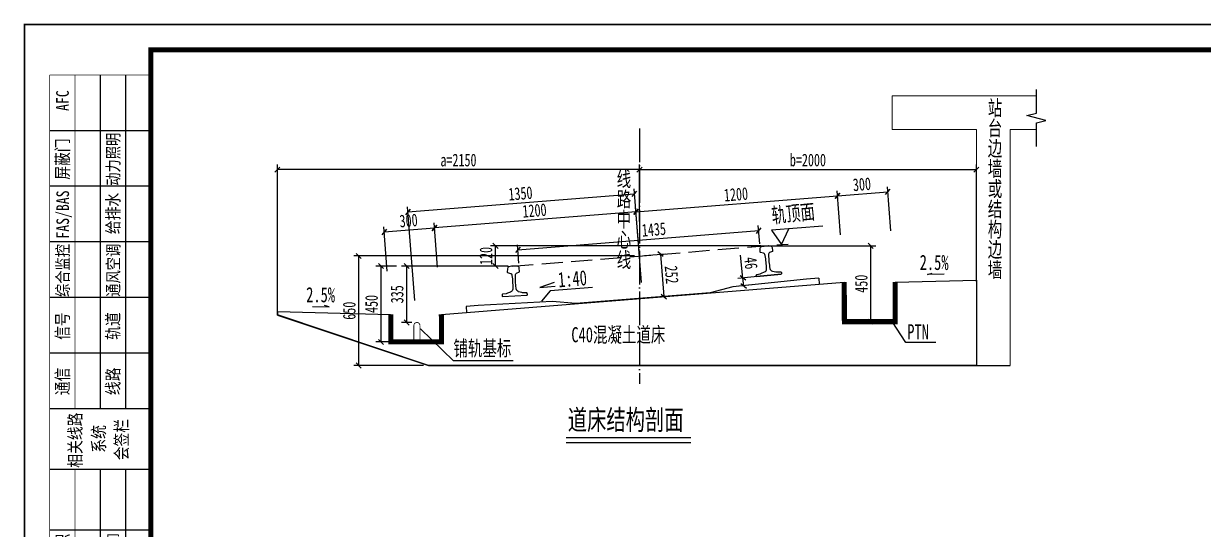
# Model space of a CAD drawing. Header units: millimetres. Extents: x 24114 to 43025, y -6023 to 2897.
# Drawn here: x 24114 to 31119, y -104 to 2897 of the extents above; entities that cross this region are included whole.
import ezdxf
from ezdxf.enums import TextEntityAlignment as Align

# ---------------------------------------------------------------- set-up
doc = ezdxf.new("R2010")
doc.units = ezdxf.units.MM
doc.linetypes.add('DASH', pattern=[0.35, 0.25, -0.1])
doc.linetypes.add('DOTE', pattern=[2.42, 2, -0.2, 0.02, -0.2])
doc.layers.get('Defpoints').update_dxf_attribs({"color": 250})
doc.layers.add('00结构0.18mm淡显直线', color=8, linetype='Continuous', lineweight=0)
for name, color, linetype in [('DOT', 6, 'DOTE'), ('GesoftDrawFrameCountersignBlockLayer', 7, 'Continuous'), ('GesoftDrawFrameCountersignLayer', 7, 'Continuous'), ('GesoftDrawFrameFrameBlockLayer', 7, 'Continuous'), ('GesoftDrawFrameInLineLayer', 85, 'Continuous'), ('GesoftDrawFrameOutLineLayer', 180, 'Continuous'), ('GesoftDrawFrameTitleLayer', 7, 'Continuous'), ('标注', 3, 'Continuous'), ('粗实线', 4, 'Continuous')]:
    doc.layers.add(name, color=color, linetype=linetype)
doc.styles.add('宋体', font='SimSun.ttf', dxfattribs={"width": 0.7})
doc.styles.add('宋体样式', font='SimSun.ttf', dxfattribs={"width": 0.8})
doc.styles.add('宋体样式宽度0.8', font='SimSun.ttf', dxfattribs={"width": 0.8})
doc.styles.add('条形码', font='BC_C39.FBC', dxfattribs={"height": 11})
doc.dimstyles.new('1比30', dxfattribs={"dimscale": 30, "dimtxt": 2.5, "dimasz": 1, "dimexe": 1, "dimexo": 1, "dimtad": 3, "dimdec": 0, "dimzin": 0, "dimdsep": 46, "dimtxsty": '宋体', "dimblk": 'OBLIQUE', "dimcen": 0.09, "dimadec": 0, "dimazin": 0, "dimtfac": 1, "dimtdec": 0, "dimtofl": 0, "dimtmove": 0, "dimatfit": 3, "dimfxl": 0, "dimtolj": 1, "dimtzin": 0, "dimarcsym": 0})

# ---------------------------------------------------------------- blocks, each defined once
blk = doc.blocks.new('杭州4号线二期会签定义_2e1cf7a908f61d0b50dc33cccab90907')
at = {"layer": 'GesoftDrawFrameCountersignLayer', "color": 7}
for p, q in [((0, 271), (-20, 271)), ((0, 260), (-20, 260)), ((0, 249), (-20, 249)), ((0, 238), (-20, 238)), ((0, 227), (-20, 227)), ((0, 216), (-20, 216)), ((0, 204), (-20, 204)), ((0, 192), (-20, 192)), ((0, 180), (-20, 180)), ((0, 168), (-20, 168)), ((0, 156), (-20, 156)), ((0, 144), (-20, 144)), ((0, 132), (-20, 132)), ((0, 120), (-20, 120)), ((0, 108), (-20, 108)), ((0, 96), (-20, 96)), ((0, 84), (-20, 84)), ((0, 72), (-20, 72)), ((0, 60), (-20, 60)), ((0, 48), (-20, 48)), ((0, 36), (-20, 36)), ((0, 24), (-20, 24)), ((0, 12), (-20, 12)), ((0, 0), (-20, 0))]:
    blk.add_line(p, q, dxfattribs=at)
for points in [[(0, 285), (0, 0)], [(-10, 282), (-10, 216)], [(-5, 282), (-5, 216)], [(-10, 204), (-10, 0)], [(-5, 204), (-5, 0)]]:
    blk.add_lwpolyline(points, dxfattribs=at)
at = {"layer": 'GesoftDrawFrameCountersignLayer', "color": 7, "const_width": 0.1}
for points in [[(0, 282), (-20, 282)], [(-20, 282), (-20, 0)], [(-15, 282), (-15, 216)], [(-15, 204), (-15, 0)]]:
    blk.add_lwpolyline(points, dxfattribs=at)
at = {"layer": 'GesoftDrawFrameCountersignLayer', "color": 7, "style": '宋体样式宽度0.8', "width": 0.8}
for s, height, p in [('AFC', 2.5, (-16.23, 274.9)), ('屏蔽门', 2.5, (-16.23, 261.3)), ('动力照明', 2.4, (-6.23, 260.11)), ('FAS/BAS', 2.5, (-16.18, 249.65)), ('给排水', 2.5, (-6.23, 250.53)), ('综合监控', 2.4, (-16.23, 238.11)), ('通风空调', 2.4, (-6.23, 238.15)), ('信号', 2.5, (-16.23, 229.63)), ('轨道', 2.5, (-6.23, 229.63)), ('通信', 2.5, (-16.23, 218.69)), ('线路', 2.5, (-6.23, 218.69)), ('相关线路', 2.5, (-13.71, 204.33)), ('系统', 2.5, (-9.05, 207.31)), ('会签栏', 2.5, (-4.54, 205.81)), ('导向标识', 2.5, (-16.23, 180.42)), ('大里程区间', 2, (-6.48, 180.42)), ('小里程区间', 2, (-6.48, 168.42)), ('装修', 2.5, (-16.23, 171.23)), ('电力监控', 2.5, (-16.23, 156.42)), ('民用通信', 2.5, (-6.23, 156.42)), ('杂散电流', 2.5, (-16.23, 144.42)), ('轨旁', 2.5, (-6.23, 147.23)), ('管线综合', 2.5, (-6.23, 132.42)), ('接触网', 2.5, (-16.23, 133.8)), ('供电系统', 2.5, (-16.23, 120.42)), ('人防', 2.5, (-6.23, 123.23)), ('电扶梯', 2.5, (-6.23, 109.8)), ('轨道', 2.5, (-16.23, 111.23)), ('屏蔽门', 2.5, (-6.23, 97.8)), ('限界', 2.5, (-16.23, 99.23)), ('线路', 2.5, (-16.23, 87.23)), ('AFC', 2.5, (-6.23, 87.9)), ('气灭', 2.5, (-16.23, 75.23)), ('门禁', 2.5, (-6.23, 75.23)), ('动照', 2.5, (-16.23, 63.23)), ('BAS', 2.5, (-6.23, 63.9)), ('给排水', 2.5, (-16.23, 49.8)), ('FAS', 2.5, (-6.23, 51.9)), ('通风空调', 2.5, (-16.23, 36.42)), ('综合监控', 2.5, (-6.23, 36.42)), ('结构', 2.5, (-16.23, 27.23)), ('信号', 2.5, (-6.23, 27.23)), ('建筑', 2.5, (-16.23, 15.23)), ('通信', 2.5, (-6.23, 15.23)), ('会签专业   ', 2.5, (-16.23, 0.39)), ('会签专业   ', 2.5, (-5.73, 0.39)), ('签名', 2.5, (-10.85, 3.22)), ('签名', 2.5, (-1.35, 3.22))]:
    blk.add_text(s, height=height, rotation=90, dxfattribs=at).set_placement(p)
blk = doc.blocks.new('0.5_a62b9566ca06c089707f3cd6e7db1683')
at = {"layer": 'GesoftDrawFrameInLineLayer', "color": 0, "const_width": 1}
blk.add_lwpolyline([(0, 0), (0, 287), (-600, 287), (-600, 0), (0, 0)], dxfattribs=at)
at = {"layer": 'GesoftDrawFrameOutLineLayer', "color": 0, "const_width": 0.35}
blk.add_lwpolyline([(5, -5), (5, 292), (-625, 292), (-625, -5), (5, -5)], dxfattribs=at)
blk = doc.blocks.new('GESOFT00000000NEW_049a35bf7f0736cc4250df00ece10f93_a62b9566ca06c089707f3cd6e7db1683_2e1cf7a908f61d0b50dc33cccab90907')
at = {"layer": 'GesoftDrawFrameCountersignBlockLayer'}
blk.add_blockref('杭州4号线二期会签定义_2e1cf7a908f61d0b50dc33cccab90907', (-600, 0), dxfattribs=at)
at = {"layer": 'GesoftDrawFrameFrameBlockLayer'}
blk.add_blockref('0.5_a62b9566ca06c089707f3cd6e7db1683', (0, 0), dxfattribs=at)
at = {"layer": 'GesoftDrawFrameTitleLayer', "color": 7, "style": '条形码', "width": 2}
blk.add_attdef('BARCODE', (-2.8, 60.5), '', height=6, rotation=90, dxfattribs=at)
at = {"layer": 'GesoftDrawFrameTitleLayer', "style": '宋体样式'}
for tag, height, width, p in [('GCMC0', 3.6, 0.8, (-40, 43.4)), ('SHEJI', 2.5, 0.8, (-154, 35.2)), ('SHEJI2', 2.5, 0.8, (-137.76, 35.27)), ('SJJD', 2.5, 0.8, (-14, 34.4)), ('JIAOHE', 2.5, 0.8, (-154, 28.8)), ('JIAOHE2', 2.5, 0.8, (-137.61, 28.83)), ('VERSION0', 2.5, 0.8, (-14, 26.4)), ('ZTSD', 2.5, 0.8, (-190, 24)), ('ZYFZR1', 2.5, 0.8, (-154, 22.4)), ('ZYFZR2', 2.5, 0.8, (-137.76, 22.24)), ('CEMING', 4, 0.7, (-84, 22.59)), ('BILI', 2.5, 0.8, (-14, 18.4)), ('XMFZR1', 2.5, 0.8, (-154, 16)), ('XMFZR2', 2.5, 0.8, (-137.98, 16.22)), ('DOCNAME0', 3.5, 0.9, (-84, 13.27)), ('RIQI', 2.5, 0.8, (-14, 10.4)), ('SENHE', 2.5, 0.8, (-154, 9.6)), ('SENHE2', 2.5, 0.8, (-137.41, 9.52)), ('DOCNAME2', 3.5, 0.9, (-84, 9.42)), ('XTSD', 2.5, 0.8, (-190, 4.8)), ('SENDING2', 2.5, 0.8, (-137.41, 3.81)), ('PAGENUMBER', 2.5, 0.8, (-31.78, 3.83)), ('PAGECOUNT', 2.5, 0.8, (-10.8, 3.83)), ('SENDING', 2.5, 0.8, (-154, 3.2)), ('TUHAO', 2.5, 0.8, (-91.5, 3.2)), ('PROJECTNO', 2.5, 0.8, (-47.5, 3.2))]:
    blk.add_attdef(tag, text='', height=height, dxfattribs=dict(at, width=width)).set_placement(p, align=Align.MIDDLE_CENTER)
blk.add_attdef('PIANMING', text='', height=4, dxfattribs=at).set_placement((-84, 31.09), align=Align.MIDDLE_CENTER)
blk = doc.blocks.new('_Oblique')
at = {"color": 0, "linetype": 'ByBlock', "lineweight": -2}
blk.add_line((-0.5, -0.5), (0.5, 0.5), dxfattribs=at)
blk = doc.blocks.new('*D23')
at = {"layer": 'Defpoints', "color": 0, "transparency": 16777216}
for p in [(28478.8, 1668.7), (28487.4, 1560.7), (27056.9, 1446.1)]:
    blk.add_point(p, dxfattribs=at)
at = {"layer": '标注', "color": 0, "lineweight": -2, "transparency": 16777216}
for p, q in [((28485, 1590.6), (28476.4, 1698.6)), ((27048.3, 1554.1), (28478.8, 1668.7)), ((27054.6, 1476.1), (27045.9, 1584))]:
    blk.add_line(p, q, dxfattribs=at)
at = {"layer": '标注', "color": 0, "lineweight": -2, "transparency": 16777216, "xscale": 30, "yscale": 30, "zscale": 30}
for p, rotation in [((28478.8, 1668.7), 4.579672478264978), ((27048.3, 1554.1), 184.579672478265)]:
    blk.add_blockref('_Oblique', p, dxfattribs=dict(at, rotation=rotation))
at = {"layer": '标注', "color": 0, "transparency": 16777216, "insert": (27856.2, 1675.3), "char_height": 75, "attachment_point": 5, "rotation": 4.57967, "style": '宋体'}
blk.add_mtext('\\A1;1435', dxfattribs=at)
blk = doc.blocks.new('*D24')
at = {"layer": 'Defpoints', "color": 0, "transparency": 16777216}
for p in [(28539.6, 1403.5), (28389.9, 1341.5), (28544.4, 1357.8)]:
    blk.add_point(p, dxfattribs=at)
at = {"layer": '标注', "color": 0, "lineweight": -2, "transparency": 16777216}
for p, q in [((28385.1, 1387.3), (28370.8, 1523.1)), ((28509.8, 1400.4), (28355.3, 1384.1)), ((28514.6, 1354.6), (28360.1, 1338.4)), ((28389.9, 1341.5), (28385.1, 1387.3))]:
    blk.add_line(p, q, dxfattribs=at)
at = {"layer": '标注', "color": 0, "lineweight": -2, "transparency": 16777216, "xscale": 30, "yscale": 30, "zscale": 30}
for p, rotation in [((28385.1, 1387.3), 96.01176866242209), ((28389.9, 1341.5), 276.0117686624221)]:
    blk.add_blockref('_Oblique', p, dxfattribs=dict(at, rotation=rotation))
at = {"layer": '标注', "color": 0, "transparency": 16777216, "insert": (28432.3, 1476.2), "char_height": 75, "attachment_point": 5, "rotation": 276.01177, "style": '宋体'}
blk.add_mtext('\\A1;46', dxfattribs=at)
blk = doc.blocks.new('*D10')
at = {"layer": 'Defpoints', "color": 0, "transparency": 16777216}
for p in [(27771, 1518.5), (27791.1, 1267.3), (27915.4, 1277.3)]:
    blk.add_point(p, dxfattribs=at)
at = {"layer": '标注', "color": 0, "lineweight": -2, "transparency": 16777216}
for p, q in [((27800.9, 1520.9), (27925.2, 1530.9)), ((27895.3, 1528.5), (27915.4, 1277.3)), ((27821, 1269.7), (27945.3, 1279.7))]:
    blk.add_line(p, q, dxfattribs=at)
at = {"layer": '标注', "color": 0, "lineweight": -2, "transparency": 16777216, "xscale": 30, "yscale": 30, "zscale": 30}
for p, rotation in [((27895.3, 1528.5), 94.57967247825857), ((27915.4, 1277.3), 274.5796724782586)]:
    blk.add_blockref('_Oblique', p, dxfattribs=dict(at, rotation=rotation))
at = {"layer": '标注', "color": 0, "transparency": 16777216, "insert": (27961.4, 1407.4), "char_height": 75, "attachment_point": 5, "rotation": 274.57967, "style": '宋体'}
blk.add_mtext('\\A1;252', dxfattribs=at)
blk = doc.blocks.new('*D11')
at = {"color": 0, "lineweight": -2, "transparency": 16777216}
for p, q in [((25621, 1318.7), (25621, 2060.7)), ((27771, 1722.9), (27771, 2060.7)), ((27771, 2030.7), (25621, 2030.7))]:
    blk.add_line(p, q, dxfattribs=at)
at = {"layer": 'Defpoints', "color": 0, "transparency": 16777216}
for p in [(25621, 2030.7), (27771, 1692.9, 1537.6), (25621, 1288.7, 1537.6)]:
    blk.add_point(p, dxfattribs=at)
at = {"color": 0, "lineweight": -2, "transparency": 16777216, "xscale": 30, "yscale": 30, "zscale": 30, "rotation": 180}
blk.add_blockref('_Oblique', (25621, 2030.7), dxfattribs=at)
at = {"color": 0, "lineweight": -2, "transparency": 16777216, "xscale": 30, "yscale": 30, "zscale": 30}
blk.add_blockref('_Oblique', (27771, 2030.7), dxfattribs=at)
at = {"color": 0, "transparency": 16777216, "insert": (26696, 2086.9), "char_height": 75, "attachment_point": 5, "style": '宋体'}
blk.add_mtext('\\A1;a=2150', dxfattribs=at)
blk = doc.blocks.new('*D12')
at = {"color": 0, "lineweight": -2, "transparency": 16777216}
for p, q in [((27771, 1722.9), (27771, 2060.7)), ((29771, 1367.5), (29771, 2060.7)), ((27771, 2030.7), (29771, 2030.7))]:
    blk.add_line(p, q, dxfattribs=at)
at = {"layer": 'Defpoints', "color": 0, "transparency": 16777216}
for p in [(29771, 2030.7), (27771, 1692.9, 1537.6), (29771, 1337.5, 1537.6)]:
    blk.add_point(p, dxfattribs=at)
at = {"color": 0, "lineweight": -2, "transparency": 16777216, "xscale": 30, "yscale": 30, "zscale": 30, "rotation": 180}
blk.add_blockref('_Oblique', (27771, 2030.7), dxfattribs=at)
at = {"color": 0, "lineweight": -2, "transparency": 16777216, "xscale": 30, "yscale": 30, "zscale": 30}
blk.add_blockref('_Oblique', (29771, 2030.7), dxfattribs=at)
at = {"color": 0, "transparency": 16777216, "insert": (28771, 2087.1), "char_height": 75, "attachment_point": 5, "style": '宋体'}
blk.add_mtext('\\A1;b=2000', dxfattribs=at)
blk = doc.blocks.new('*D21')
at = {"color": 0, "lineweight": -2, "transparency": 16777216}
for p, q in [((27741, 1518.5), (26074.2, 1518.5)), ((26104.2, 868.5), (26104.2, 1518.5)), ((26488.8, 868.5), (26074.2, 868.5))]:
    blk.add_line(p, q, dxfattribs=at)
at = {"layer": 'Defpoints', "color": 0, "transparency": 16777216}
for p in [(26104.2, 1518.5), (27771, 1518.5), (26518.8, 868.5)]:
    blk.add_point(p, dxfattribs=at)
at = {"color": 0, "lineweight": -2, "transparency": 16777216, "xscale": 30, "yscale": 30, "zscale": 30}
for p, rotation in [((26104.2, 1518.5), 90), ((26104.2, 868.5), 270)]:
    blk.add_blockref('_Oblique', p, dxfattribs=dict(at, rotation=rotation))
at = {"color": 0, "transparency": 16777216, "insert": (26047.9, 1193.5), "char_height": 75, "attachment_point": 5, "rotation": 90, "style": '宋体'}
blk.add_mtext('\\A1;650', dxfattribs=at)
blk = doc.blocks.new('*D57')
at = {"layer": 'Defpoints', "color": 0, "transparency": 16777216}
for p in [(26254.8, 1660.4), (26574.8, 1422.7), (26275.8, 1398.7)]:
    blk.add_point(p, dxfattribs=at)
at = {"layer": '标注', "color": 0, "lineweight": -2, "transparency": 16777216}
for p, q in [((26273.4, 1428.6), (26252.4, 1690.3)), ((26553.9, 1684.3), (26254.8, 1660.4)), ((26572.4, 1452.6), (26551.5, 1714.2))]:
    blk.add_line(p, q, dxfattribs=at)
at = {"layer": '标注', "color": 0, "lineweight": -2, "transparency": 16777216, "xscale": 30, "yscale": 30, "zscale": 30}
for p, rotation in [((26553.9, 1684.3), 4.579672478258141), ((26254.8, 1660.4), 184.5796724782581)]:
    blk.add_blockref('_Oblique', p, dxfattribs=dict(at, rotation=rotation))
at = {"layer": '标注', "color": 0, "transparency": 16777216, "insert": (26399.8, 1728.4), "char_height": 75, "attachment_point": 5, "rotation": 4.57967, "style": '宋体'}
blk.add_mtext('\\A1;300', dxfattribs=at)
blk = doc.blocks.new('*D58')
at = {"layer": 'Defpoints', "color": 0, "transparency": 16777216}
for p in [(26916, 1578.6), (28521.4, 1578.6), (27021.6, 1458.5)]:
    blk.add_point(p, dxfattribs=at)
at = {"layer": '标注', "color": 0, "lineweight": -2, "transparency": 16777216}
for p, q in [((28491.4, 1578.6), (26886, 1578.6)), ((26916, 1458.5), (26916, 1578.6)), ((26991.6, 1458.5), (26886, 1458.5))]:
    blk.add_line(p, q, dxfattribs=at)
at = {"layer": '标注', "color": 0, "lineweight": -2, "transparency": 16777216, "xscale": 30, "yscale": 30, "zscale": 30}
for p, rotation in [((26916, 1578.6), 90), ((26916, 1458.5), 270)]:
    blk.add_blockref('_Oblique', p, dxfattribs=dict(at, rotation=rotation))
at = {"layer": '标注', "color": 0, "transparency": 16777216, "insert": (26859.8, 1518.5), "char_height": 75, "attachment_point": 5, "rotation": 90, "style": '宋体'}
blk.add_mtext('\\A1;120', dxfattribs=at)
blk = doc.blocks.new('*D59')
at = {"layer": 'Defpoints', "color": 0, "transparency": 16777216}
for p in [(26554, 1684.4), (27771, 1517.9), (26574.8, 1422.7)]:
    blk.add_point(p, dxfattribs=at)
at = {"layer": '标注', "color": 0, "lineweight": -2, "transparency": 16777216}
for p, q in [((27750.2, 1779.6), (26554, 1684.4)), ((27768.7, 1547.8), (27747.8, 1809.5)), ((26572.4, 1452.6), (26551.6, 1714.3))]:
    blk.add_line(p, q, dxfattribs=at)
at = {"layer": '标注', "color": 0, "lineweight": -2, "transparency": 16777216, "xscale": 30, "yscale": 30, "zscale": 30}
for p, rotation in [((27750.2, 1779.6), 4.552582595916155), ((26554, 1684.4), 184.5525825959162)]:
    blk.add_blockref('_Oblique', p, dxfattribs=dict(at, rotation=rotation))
at = {"layer": '标注', "color": 0, "transparency": 16777216, "insert": (27147.6, 1788), "char_height": 75, "attachment_point": 5, "rotation": 4.55258, "style": '宋体'}
blk.add_mtext('\\A1;1200', dxfattribs=at)
blk = doc.blocks.new('*D60')
at = {"layer": 'Defpoints', "color": 0, "transparency": 16777216}
for p in [(29245.4, 1899.5), (28967.3, 1613.9), (29266.3, 1637.8)]:
    blk.add_point(p, dxfattribs=at)
at = {"layer": '标注', "color": 0, "lineweight": -2, "transparency": 16777216}
for p, q in [((28964.9, 1643.8), (28944, 1905.5)), ((28946.4, 1875.6), (29245.4, 1899.5)), ((29263.9, 1667.7), (29243, 1929.4))]:
    blk.add_line(p, q, dxfattribs=at)
at = {"layer": '标注', "color": 0, "lineweight": -2, "transparency": 16777216, "xscale": 30, "yscale": 30, "zscale": 30}
for p, rotation in [((28946.4, 1875.6), 184.5626093336538), ((29245.4, 1899.5), 4.56260933365378)]:
    blk.add_blockref('_Oblique', p, dxfattribs=dict(at, rotation=rotation))
at = {"layer": '标注', "color": 0, "transparency": 16777216, "insert": (29091.4, 1943.6), "char_height": 75, "attachment_point": 5, "rotation": 4.56261, "style": '宋体'}
blk.add_mtext('\\A1;300', dxfattribs=at)
blk = doc.blocks.new('*D61')
at = {"layer": 'Defpoints', "color": 0, "transparency": 16777216}
for p in [(28946.3, 1875.6), (28967.3, 1613.9), (27771.1, 1517.9)]:
    blk.add_point(p, dxfattribs=at)
at = {"layer": '标注', "color": 0, "lineweight": -2, "transparency": 16777216}
for p, q in [((28964.9, 1643.8), (28943.9, 1905.5)), ((27750.1, 1779.6), (28946.3, 1875.6)), ((27768.7, 1547.8), (27747.7, 1809.5))]:
    blk.add_line(p, q, dxfattribs=at)
at = {"layer": '标注', "color": 0, "lineweight": -2, "transparency": 16777216, "xscale": 30, "yscale": 30, "zscale": 30}
for p, rotation in [((28946.3, 1875.6), 4.589699215995985), ((27750.1, 1779.6), 184.589699215996)]:
    blk.add_blockref('_Oblique', p, dxfattribs=dict(at, rotation=rotation))
at = {"layer": '标注', "color": 0, "transparency": 16777216, "insert": (28343.7, 1883.7), "char_height": 75, "attachment_point": 5, "rotation": 4.5897, "style": '宋体'}
blk.add_mtext('\\A1;1200', dxfattribs=at)
blk = doc.blocks.new('*D62')
at = {"layer": 'Defpoints', "color": 0, "transparency": 16777216}
for p in [(26977.7, 1458.5), (26388.3, 1123.5), (26448.3, 1123.5)]:
    blk.add_point(p, dxfattribs=at)
at = {"layer": '标注', "color": 0, "lineweight": -2, "transparency": 16777216}
for p, q in [((26947.7, 1458.5), (26358.3, 1458.5)), ((26388.3, 1458.5), (26388.3, 1123.5)), ((26418.3, 1123.5), (26358.3, 1123.5))]:
    blk.add_line(p, q, dxfattribs=at)
at = {"layer": '标注', "color": 0, "lineweight": -2, "transparency": 16777216, "xscale": 30, "yscale": 30, "zscale": 30}
for p, rotation in [((26388.3, 1458.5), 90), ((26388.3, 1123.5), 270)]:
    blk.add_blockref('_Oblique', p, dxfattribs=dict(at, rotation=rotation))
at = {"layer": '标注', "color": 0, "transparency": 16777216, "insert": (26332.1, 1291), "char_height": 75, "attachment_point": 5, "rotation": 90, "style": '宋体'}
blk.add_mtext('\\A1;335', dxfattribs=at)
blk = doc.blocks.new('*D63')
at = {"layer": 'Defpoints', "color": 0, "transparency": 16777216}
for p in [(27741.5, 1887.1), (27786, 1331.4), (26440.3, 1223.6)]:
    blk.add_point(p, dxfattribs=at)
at = {"layer": '标注', "color": 0, "lineweight": -2, "transparency": 16777216}
for p, q in [((27783.6, 1361.3), (27739.1, 1917)), ((26395.8, 1779.4), (27741.5, 1887.1)), ((26437.9, 1253.5), (26393.4, 1809.3))]:
    blk.add_line(p, q, dxfattribs=at)
at = {"layer": '标注', "color": 0, "lineweight": -2, "transparency": 16777216, "xscale": 30, "yscale": 30, "zscale": 30}
for p, rotation in [((27741.5, 1887.1), 4.579672478258273), ((26395.8, 1779.4), 184.5796724782583)]:
    blk.add_blockref('_Oblique', p, dxfattribs=dict(at, rotation=rotation))
at = {"layer": '标注', "color": 0, "transparency": 16777216, "insert": (27064.1, 1889.3), "char_height": 75, "attachment_point": 5, "rotation": 4.57967, "style": '宋体'}
blk.add_mtext('\\A1;1350', dxfattribs=at)
blk = doc.blocks.new('*D64')
at = {"layer": 'Defpoints', "color": 0, "transparency": 16777216}
for p in [(26236.3, 1458.5), (26358.3, 1458.5), (26368.3, 1008.5)]:
    blk.add_point(p, dxfattribs=at)
at = {"layer": '标注', "color": 0, "lineweight": -2, "transparency": 16777216}
for p, q in [((26328.3, 1458.5), (26206.3, 1458.5)), ((26236.3, 1008.5), (26236.3, 1458.5)), ((26338.3, 1008.5), (26206.3, 1008.5))]:
    blk.add_line(p, q, dxfattribs=at)
at = {"layer": '标注', "color": 0, "lineweight": -2, "transparency": 16777216, "xscale": 30, "yscale": 30, "zscale": 30}
for p, rotation in [((26236.3, 1458.5), 90), ((26236.3, 1008.5), 270)]:
    blk.add_blockref('_Oblique', p, dxfattribs=dict(at, rotation=rotation))
at = {"layer": '标注', "color": 0, "transparency": 16777216, "insert": (26180, 1233.5), "char_height": 75, "attachment_point": 5, "rotation": 90, "style": '宋体'}
blk.add_mtext('\\A1;450', dxfattribs=at)
blk = doc.blocks.new('*D65')
at = {"layer": 'Defpoints', "color": 0, "transparency": 16777216}
for p in [(28404, 1578.6), (29144, 1578.6), (29022, 1128.6)]:
    blk.add_point(p, dxfattribs=at)
at = {"layer": '标注', "color": 0, "lineweight": -2, "transparency": 16777216}
for p, q in [((28434, 1578.6), (29174, 1578.6)), ((29144, 1128.6), (29144, 1578.6)), ((29052, 1128.6), (29174, 1128.6))]:
    blk.add_line(p, q, dxfattribs=at)
at = {"layer": '标注', "color": 0, "lineweight": -2, "transparency": 16777216, "xscale": 30, "yscale": 30, "zscale": 30}
for p, rotation in [((29144, 1578.6), 90), ((29144, 1128.6), 270)]:
    blk.add_blockref('_Oblique', p, dxfattribs=dict(at, rotation=rotation))
at = {"layer": '标注', "color": 0, "transparency": 16777216, "insert": (29087.8, 1353.6), "char_height": 75, "attachment_point": 5, "rotation": 90, "style": '宋体'}
blk.add_mtext('\\A1;450', dxfattribs=at)

msp = doc.modelspace()

# ---------------------------------------------------------------- linework, layer by layer
at = {"color": 3}
for p, q in [((25621.05, 1167.78), (25621.05, 1600.62)), ((26518.85, 868.51), (29971.05, 868.51))]:
    msp.add_line(p, q, dxfattribs=at)
at = {"linetype": 'DASH', "ltscale": 500}
msp.add_line((27015.83, 1458.05), (28653.82, 1589.19), dxfattribs=at)
for p, q in [((28466.99, 1395.88), (28612.19, 1411.17)), ((28835.07, 1386.58), (28837.91, 1351.2)), ((26741.78, 1218.91), (26744.61, 1183.52))]:
    msp.add_line(p, q)
at = {"ltscale": 0.8}
for points in [[(28587.93, 1423.46), (28609.34, 1423.34, -0.3821619), (28613.29, 1419.76), (28613.97, 1413.37, -0.4142136), (28612.19, 1411.17), (28466.99, 1395.88, -0.4142136), (28464.79, 1397.66), (28464.12, 1404.05, -0.3821619), (28467.24, 1408.37), (28488.16, 1412.95, 0.0526809), (28496.13, 1415.6), (28513.55, 1423.51, 0.2959714), (28525.3, 1441.84, 0.0505666), (28516.65, 1522.08, 0.0993426), (28512.78, 1531.12, 0.1861468), (28507.99, 1534.31), (28489.86, 1538.28, -0.3409339), (28488.29, 1540.15), (28487.44, 1560.73, -0.334739), (28496.18, 1573.72, -0.0484879), (28511.23, 1577.31, -0.0083356), (28521.16, 1578.56, -0.0083356), (28531.12, 1579.41, -0.0484879), (28546.6, 1579.03, -0.334739), (28557.85, 1568.15), (28561.3, 1547.84, -0.3409339), (28560.16, 1545.68), (28543.32, 1538.06, 0.1885271), (28539.23, 1533.91, 0.0993426), (28537.33, 1524.26, 0.0505666), (28545.58, 1443.98, 0.2959714), (28560.89, 1428.5), (28580.43, 1424.36, 0.050385), (28588.42, 1423.49)], [(26979.59, 1294.63), (26958.47, 1291.1, 0.3821619), (26955.14, 1286.94), (26955.49, 1280.53, 0.4142136), (26957.6, 1278.64), (27103.38, 1286.66, 0.4142136), (27105.26, 1288.76), (27104.91, 1295.17, 0.3821619), (27101.14, 1298.95), (27079.76, 1300.14, -0.0526809), (27071.47, 1301.49), (27053.01, 1306.52, -0.2959714), (27038.5, 1322.75, -0.0505666), (27034.26, 1403.34, -0.0993426), (27036.64, 1412.88, -0.1861468), (27040.87, 1416.8), (27058.13, 1423.59, 0.3409339), (27059.38, 1425.69), (27056.95, 1446.15, 0.334739), (27046.25, 1457.58, 0.0484879), (27030.82, 1458.73, 0.0083356), (27020.82, 1458.38, 0.0083356), (27010.85, 1457.63, 0.0484879), (26995.63, 1454.79, 0.334739), (26986.25, 1442.26), (26986.08, 1421.66, 0.3409339), (26987.55, 1419.71), (27005.39, 1414.87, -0.1885271), (27010.08, 1411.42, -0.0993426), (27013.5, 1402.2, -0.0505666), (27018.13, 1321.63, -0.2959714), (27005.48, 1303.91), (26986.85, 1296.71, -0.050385), (26979.09, 1294.59)]]:
    msp.add_lwpolyline(points, format="xyb", dxfattribs=at)
msp.add_lwpolyline([(28835.07, 1386.58), (28763.3, 1380.83), (28325.58, 1334.74), (28189.98, 1299.3), (27791.26, 1267.36), (27392.54, 1235.42), (27253.02, 1248.82), (26813.55, 1224.66), (26741.78, 1218.91)])
at = {"const_width": 30}
for points in [[(28986.81, 1363.12), (28987.29, 1128.59), (29288.16, 1128.59), (29288.16, 1363.17)], [(26293.97, 1171.55), (26293.98, 1008.51), (26594.85, 1008.51), (26594.46, 1171.49)]]:
    msp.add_lwpolyline(points, dxfattribs=at)
at = {"const_width": 5}
msp.add_lwpolyline([(26431.27, 1008.51), (26431.27, 1107.74, -0.8760158), (26467.27, 1107.74), (26467.27, 1008.51)], format="xyb", dxfattribs=at)
at = {"layer": '00结构0.18mm淡显直线'}
msp.add_line((29971.05, 868.51), (29971.05, 2268.51), dxfattribs=at)
for points in [[(29771.05, 868.51), (29771.05, 2268.51), (29271.05, 2268.51), (29271.05, 2468.51), (30127.21, 2468.51)], [(30127.21, 2268.51), (29971.05, 2268.51)]]:
    msp.add_lwpolyline(points, dxfattribs=at)
at = {"layer": 'DOT', "ltscale": 100}
msp.add_line((27771.05, 2275.39), (27771.05, 760.42), dxfattribs=at)
at = {"layer": '标注'}
for p, q in [((27265.13, 1361.54), (27179.88, 1331.22)), ((27179.88, 1331.22), (27269.42, 1338.39)), ((27491.58, 1332.03), (27239.96, 1311.87)), ((27239.96, 1311.87), (27188.5, 1249.27)), ((29351.49, 1004.32), (29270.69, 1128.59)), ((26666.28, 895.3), (26471.43, 1085.04)), ((29529.49, 1004.32), (29351.49, 1004.32)), ((27021.1, 895.3), (26666.28, 895.3)), ((27336.29, 410.61), (28076.14, 410.61))]:
    msp.add_line(p, q, dxfattribs=at)
at = {"layer": '标注', "color": 4}
msp.add_line((27336.29, 440.61), (28076.14, 440.61), dxfattribs=at)
at = {"layer": '标注', "color": 3}
msp.add_lwpolyline([(30127.21, 2168.17), (30127.21, 2308.79), (30183.46, 2322.85), (30070.97, 2350.97), (30127.21, 2365.03), (30127.21, 2505.65)], dxfattribs=at)
at = {"layer": '标注'}
for points in [[(28859.49, 1695.93), (28554.82, 1671.52), (28613.78, 1585.99), (28658.38, 1679.82)], [(29580.16, 1410.91), (29480.16, 1408.41), (29509.22, 1416.2)], [(25828.77, 1219.09), (25928.77, 1216.59), (25899.71, 1224.38)]]:
    msp.add_lwpolyline(points, dxfattribs=at)
at = {"layer": '标注', "color": 4}
for points in [[(25621.05, 1195.6), (25621.05, 1195.6)], [(25621.05, 1189.65), (25621.05, 1167.78), (26518.85, 869.12)]]:
    msp.add_lwpolyline(points, dxfattribs=at)
at = {"layer": '粗实线'}
for p, q in [((26594.46, 1171.49), (28986.81, 1363.12)), ((29288.16, 1363.17), (29771.05, 1375.24)), ((29288.16, 1128.59), (29288.16, 1363.17)), ((29771.05, 1375.24), (29771.05, 869.08)), ((25621.05, 1189.65), (26293.5, 1171.56)), ((26293.5, 1171.56), (26293.5, 1008.51)), ((26594.46, 1171.49), (26594.46, 1008.51)), ((26293.5, 1008.51), (26594.46, 1008.51)), ((29771.05, 869.08), (26518.85, 869.12))]:
    msp.add_line(p, q, dxfattribs=at)
at = {"layer": '粗实线', "color": 0}
for p, q in [((25621.05, 1168.39), (25621.05, 1270.64)), ((26518.85, 869.12), (25621.05, 1168.39))]:
    msp.add_line(p, q, dxfattribs=at)
at = {"layer": '粗实线'}
msp.add_lwpolyline([(28986.81, 1363.12), (28986.81, 1128.59), (29287.77, 1128.59)], dxfattribs=at)

# ---------------------------------------------------------------- block references
at = {"xscale": 30, "yscale": 30, "zscale": 30}
msp.add_blockref('GESOFT00000000NEW_049a35bf7f0736cc4250df00ece10f93_a62b9566ca06c089707f3cd6e7db1683_2e1cf7a908f61d0b50dc33cccab90907', (42869.29, -5868.22), dxfattribs=at)

# ---------------------------------------------------------------- texts
at = {"layer": 'DOT', "insert": (27635.39, 2020.14), "char_height": 90, "attachment_point": 1, "line_spacing_factor": 0.8, "style": '宋体'}
msp.add_mtext_dynamic_manual_height_columns('线路中心线', width=136.8398, gutter_width=600, heights=[0], dxfattribs=at)
at = {"layer": '标注', "style": '宋体', "width": 0.7}
for s, rotation, p in [('轨顶面', 5.730789, (28559.59, 1713.44)), ('1:40', 4.579672, (27291.06, 1331.8))]:
    msp.add_text(s, height=90, rotation=rotation, dxfattribs=at).set_placement(p)
for s, height, p in [('2.5%%%', 90, (29434.51, 1435.41)), ('2.5%%%', 90, (25791.75, 1243.59)), ('C40混凝土道床', 90, (27366.17, 1006.19)), ('PTN', 90, (29360.68, 1023.36)), ('铺轨基标', 90, (26666.05, 925.72)), ('道床结构剖面', 120, (27345.23, 486.23))]:
    msp.add_text(s, height=height, dxfattribs=at).set_placement(p)
at = {"layer": '标注', "color": 3, "insert": (29838.93, 2441.55, -1537.56), "char_height": 90, "attachment_point": 1, "line_spacing_factor": 0.8, "style": '宋体'}
msp.add_mtext_dynamic_manual_height_columns('站台边墙或结构边墙', width=90, gutter_width=600, heights=[0], dxfattribs=at)

# ---------------------------------------------------------------- dimensions: what is measured, and where the dimension line sits
dim = msp.add_linear_dim(base=(25621.05, 2030.69, -1537.56), p1=(27771.05, 1692.93), p2=(25621.05, 1288.66), text='a=<>', dimstyle='1比30', override={"dimfxl": 250})
dim.commit()
dim.dimension.update_dxf_attribs({"geometry": '*D11', "text_midpoint": (26696.05, 2086.94, -1537.56)})
dim = msp.add_linear_dim(base=(29771.05, 2030.69, -1537.56), p1=(27771.05, 1692.93), p2=(29771.05, 1337.5), angle=180, text='b=<>', dimstyle='1比30', override={"dimfxl": 250})
dim.commit()
dim.dimension.update_dxf_attribs({"geometry": '*D12', "text_midpoint": (28771.05, 2087.15, -1537.56)})
dim = msp.add_linear_dim(base=(26104.19, 1518.51), p1=(26518.85, 868.51), p2=(27771.05, 1518.51), angle=90, dimstyle='1比30', override={"dimfxl": 500, "dimfxlon": 1})
dim.commit()
dim.dimension.update_dxf_attribs({"geometry": '*D21', "text_midpoint": (26047.94, 1193.51)})
at = {"layer": '标注'}
for p1, p2, distance, picture, middle in [((28967.26, 1613.94), (29266.31, 1637.8), 262.52, '*D60', (29091.43, 1943.63)), ((26440.29, 1223.62), (27785.98, 1331.42), 557.51, '*D63', (27064.13, 1889.32)), ((27771.09, 1517.91), (28967.26, 1613.94), 262.52, '*D61', (28343.67, 1883.67)), ((27771.05, 1517.91), (26574.82, 1422.66), -262.52, '*D59', (27147.63, 1788.05)), ((26574.82, 1422.66), (26275.78, 1398.7), -262.52, '*D57', (26399.85, 1728.43))]:
    dim = msp.add_aligned_dim(p1=p1, p2=p2, distance=distance, dimstyle='1比30', override={"dimfxl": 250}, dxfattribs=at)
    dim.commit()
    dim.dimension.update_dxf_attribs({"geometry": picture, "text_midpoint": middle})
for base, p1, p2, angle, picture, middle, dimtype in [((28478.79, 1668.72), (27056.95, 1446.15), (28487.44, 1560.73), 4.579672, '*D23', (27860.66, 1619.21), 160), ((28389.91, 1341.51), (28539.59, 1403.53), (28544.41, 1357.78), 276.011769, '*D24', (28376.34, 1470.35), 161)]:
    dim = msp.add_linear_dim(base=base, p1=p1, p2=p2, angle=angle, dimstyle='1比30', dxfattribs=at)
    dim.commit()
    dim.dimension.update_dxf_attribs({"geometry": picture, "text_midpoint": middle, "dimtype": dimtype})
dim = msp.add_linear_dim(base=(26916.02, 1578.59), p1=(27021.6, 1458.51), p2=(28521.41, 1578.59), angle=90, dimstyle='1比30', override={"dimfxl": 250}, dxfattribs=at)
dim.commit()
dim.dimension.update_dxf_attribs({"geometry": '*D58', "text_midpoint": (26916.02, 1518.55), "dimtype": 160})
dim = msp.add_linear_dim(base=(27915.42, 1277.3), p1=(27770.99, 1518.51), p2=(27791.1, 1267.35), angle=94.579672, dimstyle='1比30', dxfattribs=at)
dim.commit()
dim.dimension.update_dxf_attribs({"geometry": '*D10', "text_midpoint": (27961.43, 1407.38)})
for base, p1, p2, picture, middle in [((29144.04, 1578.59), (29021.97, 1128.59), (28404, 1578.59), '*D65', (29087.79, 1353.59)), ((26236.26, 1458.51), (26368.32, 1008.51), (26358.31, 1458.51), '*D64', (26180.01, 1233.51)), ((26388.31, 1123.49), (26977.73, 1458.51), (26448.32, 1123.49), '*D62', (26332.06, 1291))]:
    dim = msp.add_linear_dim(base=base, p1=p1, p2=p2, angle=90, dimstyle='1比30', override={"dimfxl": 250}, dxfattribs=at)
    dim.commit()
    dim.dimension.update_dxf_attribs({"geometry": picture, "text_midpoint": middle})

doc.saveas('drawing.dxf')
